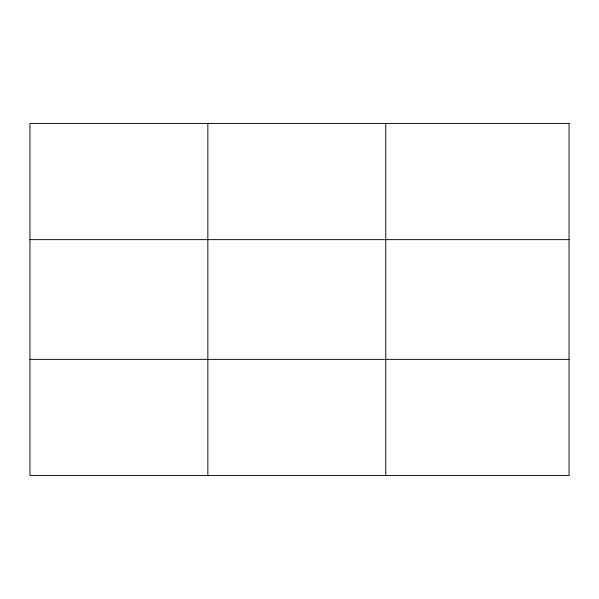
<?xml version="1.0" encoding="UTF-8"?>
<svg xmlns="http://www.w3.org/2000/svg" width="599" height="599" viewBox="0 0 599 599"><rect width="100%" height="100%" fill="white"/><g stroke="black" fill="none" stroke-linecap="round" stroke-linejoin="round"><path stroke-width="0.9" d="M207.853 475.576L207.853 123.424M385.756 475.576L385.756 123.424M29.95 239.637L569.05 239.637M29.95 359.363L569.05 359.363M569.05 123.424L569.05 475.576L29.95 475.576L29.95 123.424L569.05 123.424"/></g></svg>
